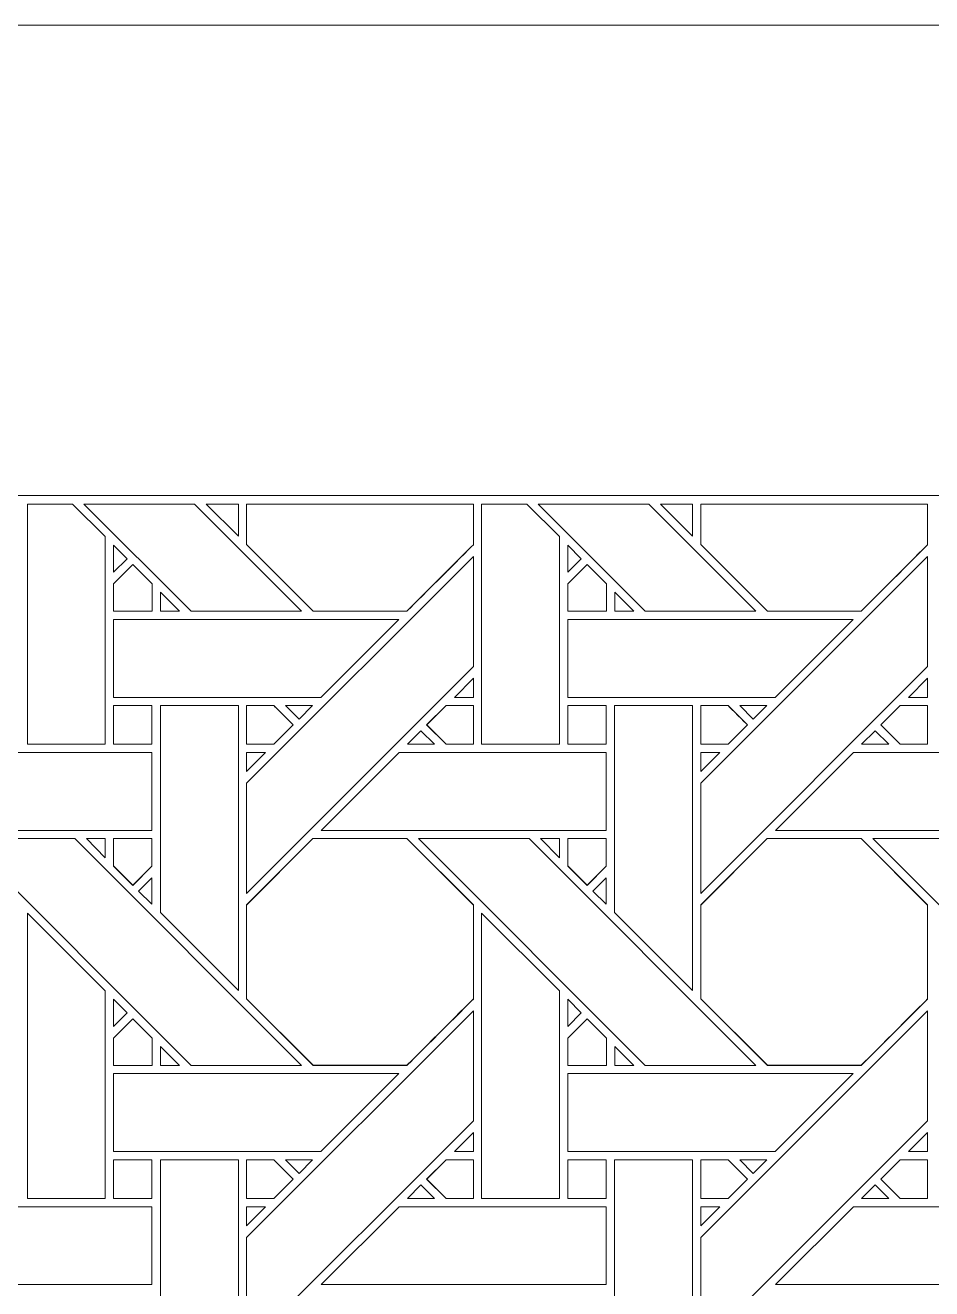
# Model space of a CAD drawing. Header units: inches. Extents: x 2.4 to 22.4, y -0.9 to 19.1.
# Drawn here: x 8.363 to 10.256, y 16.456 to 19.095 of the extents above; entities that cross this region are included whole.
import ezdxf

# ---------------------------------------------------------------- set-up
doc = ezdxf.new("R2010")
doc.units = ezdxf.units.IN
doc.header["$MEASUREMENT"] = 0
doc.layers.add('Design', color=7, linetype='Continuous', lineweight=0)

msp = doc.modelspace()

# ---------------------------------------------------------------- linework, layer by layer
at = {"layer": 'Design'}
for points, knots in [([(2.3829, 19.0948), (2.3829, 19.0948), (2.3829, -0.9052), (2.3829, -0.9052), (2.3829, -0.9052), (22.3829, -0.9052), (22.3829, -0.9052), (22.3829, -0.9052), (22.3829, 19.0948), (22.3829, 19.0948), (22.3829, 19.0948), (2.3829, 19.0948), (2.3829, 19.0948)], [0, 0, 0, 0, 1, 1, 1, 2, 2, 2, 3, 3, 3, 4, 4, 4, 4]), ([(3.3653, 18.1123), (3.3653, 18.1123), (3.3653, 0.0772), (3.3653, 0.0772), (3.3653, 0.0772), (21.4004, 0.0772), (21.4004, 0.0772), (21.4004, 0.0772), (21.4004, 18.1123), (21.4004, 18.1123), (21.4004, 18.1123), (3.3653, 18.1123), (3.3653, 18.1123)], [0, 0, 0, 0, 1, 1, 1, 2, 2, 2, 3, 3, 3, 4, 4, 4, 4]), ([(8.462, 18.0948), (8.462, 18.0948), (8.5303, 18.0267), (8.5303, 18.0267), (8.5303, 18.0267), (8.5303, 17.593), (8.5303, 17.593), (8.5303, 17.593), (8.3676, 17.593), (8.3676, 17.593), (8.3676, 17.593), (8.3676, 18.0948), (8.3676, 18.0948), (8.3676, 18.0948), (8.462, 18.0948), (8.462, 18.0948)], [0, 0, 0, 0, 1, 1, 1, 2, 2, 2, 3, 3, 3, 4, 4, 4, 5, 5, 5, 5]), ([(8.9405, 17.871), (8.9405, 17.871), (8.7095, 17.871), (8.7095, 17.871), (8.7095, 17.871), (8.4857, 18.0948), (8.4857, 18.0948), (8.4857, 18.0948), (8.7167, 18.0948), (8.7167, 18.0948), (8.7167, 18.0948), (8.9405, 17.871), (8.9405, 17.871)], [0, 0, 0, 0, 1, 1, 1, 2, 2, 2, 3, 3, 3, 4, 4, 4, 4]), ([(8.8083, 18.0948), (8.8083, 18.0948), (8.8083, 18.0274), (8.8083, 18.0274), (8.8083, 18.0274), (8.7409, 18.0948), (8.7409, 18.0948), (8.7409, 18.0948), (8.8083, 18.0948), (8.8083, 18.0948)], [0, 0, 0, 0, 1, 1, 1, 2, 2, 2, 3, 3, 3, 3]), ([(9.2991, 18.0098), (9.2813, 17.9919), (9.1694, 17.8801), (9.1604, 17.8711), (9.1604, 17.8711), (8.9647, 17.8711), (8.9647, 17.8711), (8.9647, 17.8711), (8.8254, 18.0104), (8.8254, 18.0104), (8.8254, 18.0104), (8.8254, 18.0948), (8.8254, 18.0948), (8.8254, 18.0948), (9.2991, 18.0948), (9.2991, 18.0948), (9.2991, 18.0948), (9.2991, 18.0098), (9.2991, 18.0098)], [0, 0, 0, 0, 1, 1, 1, 2, 2, 2, 3, 3, 3, 4, 4, 4, 5, 5, 5, 6, 6, 6, 6]), ([(9.2991, 18.0948), (9.2991, 18.0948), (9.2991, 18.0097), (9.2991, 18.0097), (9.281, 17.9914), (9.1692, 17.8797), (9.1604, 17.871), (9.1604, 17.871), (8.9647, 17.871), (8.9647, 17.871), (8.9647, 17.871), (8.8254, 18.0102), (8.8254, 18.0102), (8.8254, 18.0102), (8.8254, 18.0948), (8.8254, 18.0948), (8.8254, 18.0948), (9.2991, 18.0948), (9.2991, 18.0948)], [0, 0, 0, 0, 1, 1, 1, 2, 2, 2, 3, 3, 3, 4, 4, 4, 5, 5, 5, 6, 6, 6, 6]), ([(9.4107, 18.0948), (9.4107, 18.0948), (9.4791, 18.0267), (9.4791, 18.0267), (9.4791, 18.0267), (9.4791, 17.593), (9.4791, 17.593), (9.4791, 17.593), (9.3163, 17.593), (9.3163, 17.593), (9.3163, 17.593), (9.3163, 18.0948), (9.3163, 18.0948), (9.3163, 18.0948), (9.4107, 18.0948), (9.4107, 18.0948)], [0, 0, 0, 0, 1, 1, 1, 2, 2, 2, 3, 3, 3, 4, 4, 4, 5, 5, 5, 5]), ([(9.8892, 17.871), (9.8892, 17.871), (9.6582, 17.871), (9.6582, 17.871), (9.6582, 17.871), (9.4344, 18.0948), (9.4344, 18.0948), (9.4344, 18.0948), (9.6654, 18.0948), (9.6654, 18.0948), (9.6654, 18.0948), (9.8892, 17.871), (9.8892, 17.871)], [0, 0, 0, 0, 1, 1, 1, 2, 2, 2, 3, 3, 3, 4, 4, 4, 4]), ([(9.7571, 18.0948), (9.7571, 18.0948), (9.7571, 18.0274), (9.7571, 18.0274), (9.7571, 18.0274), (9.6897, 18.0948), (9.6897, 18.0948), (9.6897, 18.0948), (9.7571, 18.0948), (9.7571, 18.0948)], [0, 0, 0, 0, 1, 1, 1, 2, 2, 2, 3, 3, 3, 3]), ([(10.2478, 18.0098), (10.23, 17.9919), (10.1181, 17.8801), (10.1091, 17.8711), (10.1091, 17.8711), (9.9134, 17.8711), (9.9134, 17.8711), (9.9134, 17.8711), (9.7742, 18.0104), (9.7742, 18.0104), (9.7742, 18.0104), (9.7742, 18.0948), (9.7742, 18.0948), (9.7742, 18.0948), (10.2478, 18.0948), (10.2478, 18.0948), (10.2478, 18.0948), (10.2478, 18.0098), (10.2478, 18.0098)], [0, 0, 0, 0, 1, 1, 1, 2, 2, 2, 3, 3, 3, 4, 4, 4, 5, 5, 5, 6, 6, 6, 6]), ([(10.2478, 18.0948), (10.2478, 18.0948), (10.2478, 18.0097), (10.2478, 18.0097), (10.2298, 17.9915), (10.118, 17.8798), (10.1092, 17.871), (10.1092, 17.871), (9.9135, 17.871), (9.9135, 17.871), (9.9135, 17.871), (9.7742, 18.0102), (9.7742, 18.0102), (9.7742, 18.0102), (9.7742, 18.0948), (9.7742, 18.0948), (9.7742, 18.0948), (10.2478, 18.0948), (10.2478, 18.0948)], [0, 0, 0, 0, 1, 1, 1, 2, 2, 2, 3, 3, 3, 4, 4, 4, 5, 5, 5, 6, 6, 6, 6]), ([(8.5476, 17.9524), (8.5476, 17.9524), (8.5476, 18.0092), (8.5476, 18.0092), (8.5476, 18.0092), (8.5758, 17.9806), (8.5758, 17.9806), (8.5758, 17.9806), (8.5476, 17.9524), (8.5476, 17.9524)], [0, 0, 0, 0, 1, 1, 1, 2, 2, 2, 3, 3, 3, 3]), ([(9.4964, 17.9524), (9.4964, 17.9524), (9.4964, 18.0091), (9.4964, 18.0091), (9.4964, 18.0091), (9.5246, 17.9806), (9.5246, 17.9806), (9.5246, 17.9806), (9.4964, 17.9524), (9.4964, 17.9524)], [0, 0, 0, 0, 1, 1, 1, 2, 2, 2, 3, 3, 3, 3]), ([(9.2992, 17.7552), (9.2992, 17.7552), (8.8255, 17.2815), (8.8255, 17.2815), (8.8255, 17.2815), (8.8255, 17.5116), (8.8255, 17.5116), (8.8255, 17.5116), (9.2992, 17.9852), (9.2992, 17.9852), (9.2992, 17.9852), (9.2992, 17.7552), (9.2992, 17.7552)], [0, 0, 0, 0, 1, 1, 1, 2, 2, 2, 3, 3, 3, 4, 4, 4, 4]), ([(10.2479, 17.7552), (10.2479, 17.7552), (9.7742, 17.2815), (9.7742, 17.2815), (9.7742, 17.2815), (9.7742, 17.5116), (9.7742, 17.5116), (9.7742, 17.5116), (10.2479, 17.9852), (10.2479, 17.9852), (10.2479, 17.9852), (10.2479, 17.7552), (10.2479, 17.7552)], [0, 0, 0, 0, 1, 1, 1, 2, 2, 2, 3, 3, 3, 4, 4, 4, 4]), ([(8.5475, 17.8709), (8.5475, 17.8709), (8.5475, 17.9282), (8.5475, 17.9282), (8.5475, 17.9282), (8.5879, 17.9685), (8.5879, 17.9685), (8.5879, 17.9685), (8.6282, 17.9282), (8.6282, 17.9282), (8.6282, 17.9282), (8.6282, 17.8709), (8.6282, 17.8709), (8.6282, 17.8709), (8.5475, 17.8709), (8.5475, 17.8709)], [0, 0, 0, 0, 1, 1, 1, 2, 2, 2, 3, 3, 3, 4, 4, 4, 5, 5, 5, 5]), ([(8.588, 17.9683), (8.588, 17.9683), (8.6283, 17.928), (8.6283, 17.928), (8.6283, 17.928), (8.6283, 17.8707), (8.6283, 17.8707), (8.6283, 17.8707), (8.5476, 17.8707), (8.5476, 17.8707), (8.5476, 17.8707), (8.5476, 17.928), (8.5476, 17.928), (8.5476, 17.928), (8.588, 17.9683), (8.588, 17.9683)], [0, 0, 0, 0, 1, 1, 1, 2, 2, 2, 3, 3, 3, 4, 4, 4, 5, 5, 5, 5]), ([(9.4963, 17.8709), (9.4963, 17.8709), (9.4963, 17.9282), (9.4963, 17.9282), (9.4963, 17.9282), (9.5366, 17.9685), (9.5366, 17.9685), (9.5366, 17.9685), (9.5769, 17.9282), (9.5769, 17.9282), (9.5769, 17.9282), (9.5769, 17.8709), (9.5769, 17.8709), (9.5769, 17.8709), (9.4963, 17.8709), (9.4963, 17.8709)], [0, 0, 0, 0, 1, 1, 1, 2, 2, 2, 3, 3, 3, 4, 4, 4, 5, 5, 5, 5]), ([(9.5367, 17.9683), (9.5367, 17.9683), (9.577, 17.928), (9.577, 17.928), (9.577, 17.928), (9.577, 17.8707), (9.577, 17.8707), (9.577, 17.8707), (9.4964, 17.8707), (9.4964, 17.8707), (9.4964, 17.8707), (9.4964, 17.928), (9.4964, 17.928), (9.4964, 17.928), (9.5367, 17.9683), (9.5367, 17.9683)], [0, 0, 0, 0, 1, 1, 1, 2, 2, 2, 3, 3, 3, 4, 4, 4, 5, 5, 5, 5]), ([(8.6455, 17.871), (8.6455, 17.871), (8.6455, 17.9107), (8.6455, 17.9107), (8.6455, 17.9107), (8.6853, 17.871), (8.6853, 17.871), (8.6853, 17.871), (8.6455, 17.871), (8.6455, 17.871)], [0, 0, 0, 0, 1, 1, 1, 2, 2, 2, 3, 3, 3, 3]), ([(9.5943, 17.871), (9.5943, 17.871), (9.5943, 17.9107), (9.5943, 17.9107), (9.5943, 17.9107), (9.634, 17.871), (9.634, 17.871), (9.634, 17.871), (9.5943, 17.871), (9.5943, 17.871)], [0, 0, 0, 0, 1, 1, 1, 2, 2, 2, 3, 3, 3, 3]), ([(9.1433, 17.8537), (9.1433, 17.8537), (8.9806, 17.691), (8.9806, 17.691), (8.9806, 17.691), (8.5476, 17.691), (8.5476, 17.691), (8.5476, 17.691), (8.5476, 17.8537), (8.5476, 17.8537), (8.5476, 17.8537), (9.1433, 17.8537), (9.1433, 17.8537)], [0, 0, 0, 0, 1, 1, 1, 2, 2, 2, 3, 3, 3, 4, 4, 4, 4]), ([(10.0921, 17.8537), (10.0921, 17.8537), (9.9293, 17.691), (9.9293, 17.691), (9.9293, 17.691), (9.4964, 17.691), (9.4964, 17.691), (9.4964, 17.691), (9.4964, 17.8537), (9.4964, 17.8537), (9.4964, 17.8537), (10.0921, 17.8537), (10.0921, 17.8537)], [0, 0, 0, 0, 1, 1, 1, 2, 2, 2, 3, 3, 3, 4, 4, 4, 4]), ([(9.2992, 17.691), (9.2992, 17.691), (9.2594, 17.691), (9.2594, 17.691), (9.2594, 17.691), (9.2992, 17.7308), (9.2992, 17.7308), (9.2992, 17.7308), (9.2992, 17.691), (9.2992, 17.691)], [0, 0, 0, 0, 1, 1, 1, 2, 2, 2, 3, 3, 3, 3]), ([(10.2479, 17.691), (10.2479, 17.691), (10.2081, 17.691), (10.2081, 17.691), (10.2081, 17.691), (10.2479, 17.7308), (10.2479, 17.7308), (10.2479, 17.7308), (10.2479, 17.691), (10.2479, 17.691)], [0, 0, 0, 0, 1, 1, 1, 2, 2, 2, 3, 3, 3, 3]), ([(8.5475, 17.5931), (8.5475, 17.5931), (8.5475, 17.6739), (8.5475, 17.6739), (8.5475, 17.6739), (8.6278, 17.6739), (8.6278, 17.6739), (8.6278, 17.6739), (8.6278, 17.5931), (8.6278, 17.5931), (8.6278, 17.5931), (8.5475, 17.5931), (8.5475, 17.5931)], [0, 0, 0, 0, 1, 1, 1, 2, 2, 2, 3, 3, 3, 4, 4, 4, 4]), ([(8.6279, 17.593), (8.6279, 17.593), (8.5476, 17.593), (8.5476, 17.593), (8.5476, 17.593), (8.5476, 17.6737), (8.5476, 17.6737), (8.5476, 17.6737), (8.6279, 17.6737), (8.6279, 17.6737), (8.6279, 17.6737), (8.6279, 17.593), (8.6279, 17.593)], [0, 0, 0, 0, 1, 1, 1, 2, 2, 2, 3, 3, 3, 4, 4, 4, 4]), ([(8.6454, 17.2415), (8.6454, 17.2415), (8.6454, 17.6737), (8.6454, 17.6737), (8.6454, 17.6737), (8.8083, 17.6737), (8.8083, 17.6737), (8.8083, 17.6737), (8.8083, 17.0786), (8.8083, 17.0786), (8.8083, 17.0786), (8.6454, 17.2415), (8.6454, 17.2415)], [0, 0, 0, 0, 1, 1, 1, 2, 2, 2, 3, 3, 3, 4, 4, 4, 4]), ([(8.8254, 17.5931), (8.8254, 17.5931), (8.8254, 17.6739), (8.8254, 17.6739), (8.8254, 17.6739), (8.8825, 17.6739), (8.8825, 17.6739), (8.8876, 17.6688), (8.9184, 17.638), (8.9228, 17.6335), (8.9228, 17.6335), (8.8824, 17.5931), (8.8824, 17.5931), (8.8824, 17.5931), (8.8254, 17.5931), (8.8254, 17.5931)], [0, 0, 0, 0, 1, 1, 1, 2, 2, 2, 3, 3, 3, 4, 4, 4, 5, 5, 5, 5]), ([(8.907, 17.6493), (8.913, 17.6433), (8.9187, 17.6375), (8.9229, 17.6334), (8.9229, 17.6334), (8.8825, 17.593), (8.8825, 17.593), (8.8825, 17.593), (8.8255, 17.593), (8.8255, 17.593), (8.8255, 17.593), (8.8255, 17.6737), (8.8255, 17.6737), (8.8255, 17.6737), (8.8825, 17.6737), (8.8825, 17.6737), (8.8879, 17.6684), (8.8978, 17.6586), (8.907, 17.6493)], [0, 0, 0, 0, 1, 1, 1, 2, 2, 2, 3, 3, 3, 4, 4, 4, 5, 5, 5, 6, 6, 6, 6]), ([(8.9069, 17.6737), (8.9069, 17.6737), (8.9634, 17.6737), (8.9634, 17.6737), (8.9634, 17.6737), (8.9351, 17.6456), (8.9351, 17.6456), (8.9351, 17.6456), (8.9069, 17.6737), (8.9069, 17.6737)], [0, 0, 0, 0, 1, 1, 1, 2, 2, 2, 3, 3, 3, 3]), ([(9.242, 17.5931), (9.242, 17.5931), (9.2016, 17.6335), (9.2016, 17.6335), (9.2016, 17.6335), (9.242, 17.6739), (9.242, 17.6739), (9.242, 17.6739), (9.2991, 17.6739), (9.2991, 17.6739), (9.2991, 17.6739), (9.2991, 17.5931), (9.2991, 17.5931), (9.2991, 17.5931), (9.242, 17.5931), (9.242, 17.5931)], [0, 0, 0, 0, 1, 1, 1, 2, 2, 2, 3, 3, 3, 4, 4, 4, 5, 5, 5, 5]), ([(9.2992, 17.593), (9.2992, 17.593), (9.2421, 17.593), (9.2421, 17.593), (9.2421, 17.593), (9.2017, 17.6333), (9.2017, 17.6333), (9.2017, 17.6333), (9.2421, 17.6738), (9.2421, 17.6738), (9.2421, 17.6738), (9.2992, 17.6738), (9.2992, 17.6738), (9.2992, 17.6738), (9.2992, 17.593), (9.2992, 17.593)], [0, 0, 0, 0, 1, 1, 1, 2, 2, 2, 3, 3, 3, 4, 4, 4, 5, 5, 5, 5]), ([(9.4963, 17.5931), (9.4963, 17.5931), (9.4963, 17.6739), (9.4963, 17.6739), (9.4963, 17.6739), (9.5765, 17.6739), (9.5765, 17.6739), (9.5765, 17.6739), (9.5765, 17.5931), (9.5765, 17.5931), (9.5765, 17.5931), (9.4963, 17.5931), (9.4963, 17.5931)], [0, 0, 0, 0, 1, 1, 1, 2, 2, 2, 3, 3, 3, 4, 4, 4, 4]), ([(9.5766, 17.6737), (9.5766, 17.6737), (9.5766, 17.593), (9.5766, 17.593), (9.5766, 17.593), (9.4964, 17.593), (9.4964, 17.593), (9.4964, 17.593), (9.4964, 17.6737), (9.4964, 17.6737), (9.4964, 17.6737), (9.5766, 17.6737), (9.5766, 17.6737)], [0, 0, 0, 0, 1, 1, 1, 2, 2, 2, 3, 3, 3, 4, 4, 4, 4]), ([(9.5942, 17.2415), (9.5942, 17.2415), (9.5942, 17.6737), (9.5942, 17.6737), (9.5942, 17.6737), (9.7571, 17.6737), (9.7571, 17.6737), (9.7571, 17.6737), (9.7571, 17.0786), (9.7571, 17.0786), (9.7571, 17.0786), (9.5942, 17.2415), (9.5942, 17.2415)], [0, 0, 0, 0, 1, 1, 1, 2, 2, 2, 3, 3, 3, 4, 4, 4, 4]), ([(9.7742, 17.5931), (9.7742, 17.5931), (9.7742, 17.6739), (9.7742, 17.6739), (9.7742, 17.6739), (9.8312, 17.6739), (9.8312, 17.6739), (9.8364, 17.6688), (9.8671, 17.638), (9.8716, 17.6335), (9.8716, 17.6335), (9.8311, 17.5931), (9.8311, 17.5931), (9.8311, 17.5931), (9.7742, 17.5931), (9.7742, 17.5931)], [0, 0, 0, 0, 1, 1, 1, 2, 2, 2, 3, 3, 3, 4, 4, 4, 5, 5, 5, 5]), ([(9.8716, 17.6334), (9.8716, 17.6334), (9.8312, 17.593), (9.8312, 17.593), (9.8312, 17.593), (9.7742, 17.593), (9.7742, 17.593), (9.7742, 17.593), (9.7742, 17.6737), (9.7742, 17.6737), (9.7742, 17.6737), (9.8313, 17.6737), (9.8313, 17.6737), (9.8365, 17.6685), (9.8673, 17.6377), (9.8716, 17.6334)], [0, 0, 0, 0, 1, 1, 1, 2, 2, 2, 3, 3, 3, 4, 4, 4, 5, 5, 5, 5]), ([(9.8556, 17.6737), (9.8556, 17.6737), (9.9121, 17.6737), (9.9121, 17.6737), (9.9121, 17.6737), (9.8838, 17.6456), (9.8838, 17.6456), (9.8838, 17.6456), (9.8556, 17.6737), (9.8556, 17.6737)], [0, 0, 0, 0, 1, 1, 1, 2, 2, 2, 3, 3, 3, 3]), ([(10.1907, 17.5931), (10.1907, 17.5931), (10.1504, 17.6335), (10.1504, 17.6335), (10.1504, 17.6335), (10.1908, 17.6739), (10.1908, 17.6739), (10.1908, 17.6739), (10.2478, 17.6739), (10.2478, 17.6739), (10.2478, 17.6739), (10.2478, 17.5931), (10.2478, 17.5931), (10.2478, 17.5931), (10.1907, 17.5931), (10.1907, 17.5931)], [0, 0, 0, 0, 1, 1, 1, 2, 2, 2, 3, 3, 3, 4, 4, 4, 5, 5, 5, 5]), ([(10.1504, 17.6333), (10.1504, 17.6333), (10.1908, 17.6738), (10.1908, 17.6738), (10.1908, 17.6738), (10.2479, 17.6738), (10.2479, 17.6738), (10.2479, 17.6738), (10.2479, 17.593), (10.2479, 17.593), (10.2479, 17.593), (10.1908, 17.593), (10.1908, 17.593), (10.1908, 17.593), (10.1504, 17.6333), (10.1504, 17.6333)], [0, 0, 0, 0, 1, 1, 1, 2, 2, 2, 3, 3, 3, 4, 4, 4, 5, 5, 5, 5]), ([(9.1613, 17.593), (9.1613, 17.593), (9.1896, 17.6212), (9.1896, 17.6212), (9.1896, 17.6212), (9.2178, 17.593), (9.2178, 17.593), (9.2178, 17.593), (9.1613, 17.593), (9.1613, 17.593)], [0, 0, 0, 0, 1, 1, 1, 2, 2, 2, 3, 3, 3, 3]), ([(10.1666, 17.593), (10.1666, 17.593), (10.11, 17.593), (10.11, 17.593), (10.11, 17.593), (10.1383, 17.6212), (10.1383, 17.6212), (10.1383, 17.6212), (10.1666, 17.593), (10.1666, 17.593)], [0, 0, 0, 0, 1, 1, 1, 2, 2, 2, 3, 3, 3, 3]), ([(8.6279, 17.5758), (8.6279, 17.5758), (8.6279, 17.413), (8.6279, 17.413), (8.6279, 17.413), (8.0326, 17.413), (8.0326, 17.413), (8.0326, 17.413), (8.1954, 17.5758), (8.1954, 17.5758), (8.1954, 17.5758), (8.6279, 17.5758), (8.6279, 17.5758)], [0, 0, 0, 0, 1, 1, 1, 2, 2, 2, 3, 3, 3, 4, 4, 4, 4]), ([(8.8653, 17.5758), (8.8653, 17.5758), (8.8255, 17.536), (8.8255, 17.536), (8.8255, 17.536), (8.8255, 17.5758), (8.8255, 17.5758), (8.8255, 17.5758), (8.8653, 17.5758), (8.8653, 17.5758)], [0, 0, 0, 0, 1, 1, 1, 2, 2, 2, 3, 3, 3, 3]), ([(9.5766, 17.5758), (9.5766, 17.5758), (9.5766, 17.413), (9.5766, 17.413), (9.5766, 17.413), (8.9813, 17.413), (8.9813, 17.413), (8.9813, 17.413), (9.1442, 17.5758), (9.1442, 17.5758), (9.1442, 17.5758), (9.5766, 17.5758), (9.5766, 17.5758)], [0, 0, 0, 0, 1, 1, 1, 2, 2, 2, 3, 3, 3, 4, 4, 4, 4]), ([(9.8141, 17.5758), (9.8141, 17.5758), (9.7742, 17.536), (9.7742, 17.536), (9.7742, 17.536), (9.7742, 17.5758), (9.7742, 17.5758), (9.7742, 17.5758), (9.8141, 17.5758), (9.8141, 17.5758)], [0, 0, 0, 0, 1, 1, 1, 2, 2, 2, 3, 3, 3, 3]), ([(10.5253, 17.5758), (10.5253, 17.5758), (10.5253, 17.413), (10.5253, 17.413), (10.5253, 17.413), (9.9301, 17.413), (9.9301, 17.413), (9.9301, 17.413), (10.0929, 17.5758), (10.0929, 17.5758), (10.0929, 17.5758), (10.5253, 17.5758), (10.5253, 17.5758)], [0, 0, 0, 0, 1, 1, 1, 2, 2, 2, 3, 3, 3, 4, 4, 4, 4]), ([(8.9405, 16.9222), (8.9405, 16.9222), (8.7095, 16.9222), (8.7095, 16.9222), (8.7095, 16.9222), (8.2359, 17.3959), (8.2359, 17.3959), (8.2359, 17.3959), (8.4669, 17.3959), (8.4669, 17.3959), (8.4669, 17.3959), (8.9405, 16.9222), (8.9405, 16.9222)], [0, 0, 0, 0, 1, 1, 1, 2, 2, 2, 3, 3, 3, 4, 4, 4, 4]), ([(8.491, 17.3959), (8.491, 17.3959), (8.5304, 17.3959), (8.5304, 17.3959), (8.5304, 17.3959), (8.5304, 17.356), (8.5304, 17.356), (8.5304, 17.356), (8.491, 17.3959), (8.491, 17.3959)], [0, 0, 0, 0, 1, 1, 1, 2, 2, 2, 3, 3, 3, 3]), ([(8.6278, 17.396), (8.6278, 17.396), (8.6278, 17.3384), (8.6278, 17.3384), (8.6278, 17.3384), (8.5879, 17.2985), (8.5879, 17.2985), (8.5879, 17.2985), (8.5475, 17.3388), (8.5475, 17.3388), (8.5475, 17.3388), (8.5475, 17.396), (8.5475, 17.396), (8.5475, 17.396), (8.6278, 17.396), (8.6278, 17.396)], [0, 0, 0, 0, 1, 1, 1, 2, 2, 2, 3, 3, 3, 4, 4, 4, 5, 5, 5, 5]), ([(8.588, 17.2983), (8.588, 17.2983), (8.5476, 17.3387), (8.5476, 17.3387), (8.5476, 17.3387), (8.5476, 17.3959), (8.5476, 17.3959), (8.5476, 17.3959), (8.6279, 17.3959), (8.6279, 17.3959), (8.6279, 17.3959), (8.6279, 17.3383), (8.6279, 17.3383), (8.6279, 17.3383), (8.588, 17.2983), (8.588, 17.2983)], [0, 0, 0, 0, 1, 1, 1, 2, 2, 2, 3, 3, 3, 4, 4, 4, 5, 5, 5, 5]), ([(8.9641, 17.396), (8.9641, 17.396), (9.1603, 17.396), (9.1603, 17.396), (9.1603, 17.396), (9.2991, 17.2573), (9.2991, 17.2573), (9.2991, 17.2573), (9.2991, 17.0611), (9.2991, 17.0611), (9.2813, 17.0431), (9.1694, 16.9314), (9.1604, 16.9224), (9.1604, 16.9224), (8.9647, 16.9224), (8.9647, 16.9224), (8.9647, 16.9224), (8.8254, 17.0616), (8.8254, 17.0616), (8.8254, 17.0616), (8.8254, 17.2573), (8.8254, 17.2573), (8.8254, 17.2573), (8.9641, 17.396), (8.9641, 17.396)], [0, 0, 0, 0, 1, 1, 1, 2, 2, 2, 3, 3, 3, 4, 4, 4, 5, 5, 5, 6, 6, 6, 7, 7, 7, 8, 8, 8, 8]), ([(9.2992, 17.2571), (9.2992, 17.2571), (9.2992, 17.0609), (9.2992, 17.0609), (9.2814, 17.043), (9.1694, 16.9313), (9.1604, 16.9222), (9.1604, 16.9222), (8.9647, 16.9222), (8.9647, 16.9222), (8.9647, 16.9222), (8.8255, 17.0615), (8.8255, 17.0615), (8.8255, 17.0615), (8.8255, 17.2572), (8.8255, 17.2572), (8.8255, 17.2572), (8.9642, 17.3959), (8.9642, 17.3959), (8.9642, 17.3959), (9.1604, 17.3959), (9.1604, 17.3959), (9.1604, 17.3959), (9.2992, 17.2571), (9.2992, 17.2571)], [0, 0, 0, 0, 1, 1, 1, 2, 2, 2, 3, 3, 3, 4, 4, 4, 5, 5, 5, 6, 6, 6, 7, 7, 7, 8, 8, 8, 8]), ([(9.8892, 16.9222), (9.8892, 16.9222), (9.6582, 16.9222), (9.6582, 16.9222), (9.6582, 16.9222), (9.1846, 17.3959), (9.1846, 17.3959), (9.1846, 17.3959), (9.4156, 17.3959), (9.4156, 17.3959), (9.4156, 17.3959), (9.8892, 16.9222), (9.8892, 16.9222)], [0, 0, 0, 0, 1, 1, 1, 2, 2, 2, 3, 3, 3, 4, 4, 4, 4]), ([(9.4397, 17.3959), (9.4397, 17.3959), (9.4791, 17.3959), (9.4791, 17.3959), (9.4791, 17.3959), (9.4791, 17.356), (9.4791, 17.356), (9.4791, 17.356), (9.4397, 17.3959), (9.4397, 17.3959)], [0, 0, 0, 0, 1, 1, 1, 2, 2, 2, 3, 3, 3, 3]), ([(9.5765, 17.396), (9.5765, 17.396), (9.5765, 17.3384), (9.5765, 17.3384), (9.5765, 17.3384), (9.5366, 17.2985), (9.5366, 17.2985), (9.5366, 17.2985), (9.4963, 17.3388), (9.4963, 17.3388), (9.4963, 17.3388), (9.4963, 17.396), (9.4963, 17.396), (9.4963, 17.396), (9.5765, 17.396), (9.5765, 17.396)], [0, 0, 0, 0, 1, 1, 1, 2, 2, 2, 3, 3, 3, 4, 4, 4, 5, 5, 5, 5]), ([(9.5367, 17.2983), (9.5367, 17.2983), (9.4963, 17.3387), (9.4963, 17.3387), (9.4963, 17.3387), (9.4963, 17.3959), (9.4963, 17.3959), (9.4963, 17.3959), (9.5766, 17.3959), (9.5766, 17.3959), (9.5766, 17.3959), (9.5766, 17.3383), (9.5766, 17.3383), (9.5766, 17.3383), (9.5367, 17.2983), (9.5367, 17.2983)], [0, 0, 0, 0, 1, 1, 1, 2, 2, 2, 3, 3, 3, 4, 4, 4, 5, 5, 5, 5]), ([(9.9129, 17.396), (9.9129, 17.396), (10.1091, 17.396), (10.1091, 17.396), (10.1091, 17.396), (10.2478, 17.2573), (10.2478, 17.2573), (10.2478, 17.2573), (10.2478, 17.0611), (10.2478, 17.0611), (10.23, 17.0431), (10.1181, 16.9314), (10.1091, 16.9224), (10.1091, 16.9224), (9.9134, 16.9224), (9.9134, 16.9224), (9.9134, 16.9224), (9.7742, 17.0616), (9.7742, 17.0616), (9.7742, 17.0616), (9.7742, 17.2573), (9.7742, 17.2573), (9.7742, 17.2573), (9.9129, 17.396), (9.9129, 17.396)], [0, 0, 0, 0, 1, 1, 1, 2, 2, 2, 3, 3, 3, 4, 4, 4, 5, 5, 5, 6, 6, 6, 7, 7, 7, 8, 8, 8, 8]), ([(10.2479, 17.2572), (10.2479, 17.2572), (10.2479, 17.0609), (10.2479, 17.0609), (10.23, 17.0429), (10.1181, 16.9312), (10.1092, 16.9222), (10.1092, 16.9222), (9.9135, 16.9222), (9.9135, 16.9222), (9.9135, 16.9222), (9.7742, 17.0615), (9.7742, 17.0615), (9.7742, 17.0615), (9.7742, 17.2571), (9.7742, 17.2571), (9.7742, 17.2571), (9.9129, 17.3959), (9.9129, 17.3959), (9.9129, 17.3959), (10.1091, 17.3959), (10.1091, 17.3959), (10.1091, 17.3959), (10.2479, 17.2572), (10.2479, 17.2572)], [0, 0, 0, 0, 1, 1, 1, 2, 2, 2, 3, 3, 3, 4, 4, 4, 5, 5, 5, 6, 6, 6, 7, 7, 7, 8, 8, 8, 8]), ([(10.838, 16.9222), (10.838, 16.9222), (10.6069, 16.9222), (10.6069, 16.9222), (10.6069, 16.9222), (10.1334, 17.3959), (10.1334, 17.3959), (10.1334, 17.3959), (10.3643, 17.3959), (10.3643, 17.3959), (10.3643, 17.3959), (10.838, 16.9222), (10.838, 16.9222)], [0, 0, 0, 0, 1, 1, 1, 2, 2, 2, 3, 3, 3, 4, 4, 4, 4]), ([(8.6279, 17.314), (8.6279, 17.314), (8.6279, 17.2589), (8.6279, 17.2589), (8.6279, 17.2589), (8.6001, 17.2863), (8.6001, 17.2863), (8.6001, 17.2863), (8.6279, 17.314), (8.6279, 17.314)], [0, 0, 0, 0, 1, 1, 1, 2, 2, 2, 3, 3, 3, 3]), ([(9.5766, 17.314), (9.5766, 17.314), (9.5766, 17.2589), (9.5766, 17.2589), (9.5766, 17.2589), (9.5488, 17.2863), (9.5488, 17.2863), (9.5488, 17.2863), (9.5766, 17.314), (9.5766, 17.314)], [0, 0, 0, 0, 1, 1, 1, 2, 2, 2, 3, 3, 3, 3]), ([(8.3676, 16.6442), (8.3676, 16.6442), (8.3676, 17.2401), (8.3676, 17.2401), (8.3676, 17.2401), (8.5303, 17.0779), (8.5303, 17.0779), (8.5303, 17.0779), (8.5303, 16.6442), (8.5303, 16.6442), (8.5303, 16.6442), (8.3676, 16.6442), (8.3676, 16.6442)], [0, 0, 0, 0, 1, 1, 1, 2, 2, 2, 3, 3, 3, 4, 4, 4, 4]), ([(9.3163, 16.6442), (9.3163, 16.6442), (9.3163, 17.2401), (9.3163, 17.2401), (9.3163, 17.2401), (9.4791, 17.0779), (9.4791, 17.0779), (9.4791, 17.0779), (9.4791, 16.6442), (9.4791, 16.6442), (9.4791, 16.6442), (9.3163, 16.6442), (9.3163, 16.6442)], [0, 0, 0, 0, 1, 1, 1, 2, 2, 2, 3, 3, 3, 4, 4, 4, 4]), ([(8.5476, 17.0037), (8.5476, 17.0037), (8.5476, 17.0604), (8.5476, 17.0604), (8.5476, 17.0604), (8.5758, 17.0318), (8.5758, 17.0318), (8.5758, 17.0318), (8.5476, 17.0037), (8.5476, 17.0037)], [0, 0, 0, 0, 1, 1, 1, 2, 2, 2, 3, 3, 3, 3]), ([(9.4964, 17.0037), (9.4964, 17.0037), (9.4964, 17.0604), (9.4964, 17.0604), (9.4964, 17.0604), (9.5245, 17.0318), (9.5245, 17.0318), (9.5245, 17.0318), (9.4964, 17.0037), (9.4964, 17.0037)], [0, 0, 0, 0, 1, 1, 1, 2, 2, 2, 3, 3, 3, 3]), ([(9.2992, 16.8065), (9.2992, 16.8065), (8.8255, 16.3328), (8.8255, 16.3328), (8.8255, 16.3328), (8.8255, 16.5629), (8.8255, 16.5629), (8.8255, 16.5629), (9.2992, 17.0365), (9.2992, 17.0365), (9.2992, 17.0365), (9.2992, 16.8065), (9.2992, 16.8065)], [0, 0, 0, 0, 1, 1, 1, 2, 2, 2, 3, 3, 3, 4, 4, 4, 4]), ([(10.2479, 16.8065), (10.2479, 16.8065), (9.7742, 16.3328), (9.7742, 16.3328), (9.7742, 16.3328), (9.7742, 16.5629), (9.7742, 16.5629), (9.7742, 16.5629), (10.2479, 17.0365), (10.2479, 17.0365), (10.2479, 17.0365), (10.2479, 16.8065), (10.2479, 16.8065)], [0, 0, 0, 0, 1, 1, 1, 2, 2, 2, 3, 3, 3, 4, 4, 4, 4]), ([(8.5475, 16.9221), (8.5475, 16.9221), (8.5475, 16.9794), (8.5475, 16.9794), (8.5475, 16.9794), (8.5879, 17.0198), (8.5879, 17.0198), (8.5879, 17.0198), (8.6282, 16.9794), (8.6282, 16.9794), (8.6282, 16.9794), (8.6282, 16.9221), (8.6282, 16.9221), (8.6282, 16.9221), (8.5475, 16.9221), (8.5475, 16.9221)], [0, 0, 0, 0, 1, 1, 1, 2, 2, 2, 3, 3, 3, 4, 4, 4, 5, 5, 5, 5]), ([(8.588, 17.0196), (8.588, 17.0196), (8.6283, 16.9793), (8.6283, 16.9793), (8.6283, 16.9793), (8.6283, 16.922), (8.6283, 16.922), (8.6283, 16.922), (8.5476, 16.922), (8.5476, 16.922), (8.5476, 16.922), (8.5476, 16.9793), (8.5476, 16.9793), (8.5476, 16.9793), (8.588, 17.0196), (8.588, 17.0196)], [0, 0, 0, 0, 1, 1, 1, 2, 2, 2, 3, 3, 3, 4, 4, 4, 5, 5, 5, 5]), ([(9.4963, 16.9221), (9.4963, 16.9221), (9.4963, 16.9794), (9.4963, 16.9794), (9.4963, 16.9794), (9.5366, 17.0198), (9.5366, 17.0198), (9.5366, 17.0198), (9.5769, 16.9794), (9.5769, 16.9794), (9.5769, 16.9794), (9.5769, 16.9221), (9.5769, 16.9221), (9.5769, 16.9221), (9.4963, 16.9221), (9.4963, 16.9221)], [0, 0, 0, 0, 1, 1, 1, 2, 2, 2, 3, 3, 3, 4, 4, 4, 5, 5, 5, 5]), ([(9.5367, 17.0196), (9.5367, 17.0196), (9.577, 16.9793), (9.577, 16.9793), (9.577, 16.9793), (9.577, 16.922), (9.577, 16.922), (9.577, 16.922), (9.4964, 16.922), (9.4964, 16.922), (9.4964, 16.922), (9.4964, 16.9793), (9.4964, 16.9793), (9.4964, 16.9793), (9.5367, 17.0196), (9.5367, 17.0196)], [0, 0, 0, 0, 1, 1, 1, 2, 2, 2, 3, 3, 3, 4, 4, 4, 5, 5, 5, 5]), ([(8.6455, 16.9222), (8.6455, 16.9222), (8.6455, 16.962), (8.6455, 16.962), (8.6455, 16.962), (8.6853, 16.9222), (8.6853, 16.9222), (8.6853, 16.9222), (8.6455, 16.9222), (8.6455, 16.9222)], [0, 0, 0, 0, 1, 1, 1, 2, 2, 2, 3, 3, 3, 3]), ([(9.5943, 16.9222), (9.5943, 16.9222), (9.5943, 16.962), (9.5943, 16.962), (9.5943, 16.962), (9.634, 16.9222), (9.634, 16.9222), (9.634, 16.9222), (9.5943, 16.9222), (9.5943, 16.9222)], [0, 0, 0, 0, 1, 1, 1, 2, 2, 2, 3, 3, 3, 3]), ([(9.1433, 16.905), (9.1433, 16.905), (8.9806, 16.7423), (8.9806, 16.7423), (8.9806, 16.7423), (8.5476, 16.7423), (8.5476, 16.7423), (8.5476, 16.7423), (8.5476, 16.905), (8.5476, 16.905), (8.5476, 16.905), (9.1433, 16.905), (9.1433, 16.905)], [0, 0, 0, 0, 1, 1, 1, 2, 2, 2, 3, 3, 3, 4, 4, 4, 4]), ([(10.0921, 16.905), (10.0921, 16.905), (9.9293, 16.7423), (9.9293, 16.7423), (9.9293, 16.7423), (9.4964, 16.7423), (9.4964, 16.7423), (9.4964, 16.7423), (9.4964, 16.905), (9.4964, 16.905), (9.4964, 16.905), (10.0921, 16.905), (10.0921, 16.905)], [0, 0, 0, 0, 1, 1, 1, 2, 2, 2, 3, 3, 3, 4, 4, 4, 4]), ([(9.2992, 16.7423), (9.2992, 16.7423), (9.2594, 16.7423), (9.2594, 16.7423), (9.2594, 16.7423), (9.2992, 16.7821), (9.2992, 16.7821), (9.2992, 16.7821), (9.2992, 16.7423), (9.2992, 16.7423)], [0, 0, 0, 0, 1, 1, 1, 2, 2, 2, 3, 3, 3, 3]), ([(10.2479, 16.7423), (10.2479, 16.7423), (10.2081, 16.7423), (10.2081, 16.7423), (10.2081, 16.7423), (10.2479, 16.7821), (10.2479, 16.7821), (10.2479, 16.7821), (10.2479, 16.7423), (10.2479, 16.7423)], [0, 0, 0, 0, 1, 1, 1, 2, 2, 2, 3, 3, 3, 3]), ([(8.5475, 16.7251), (8.5475, 16.7251), (8.6278, 16.7251), (8.6278, 16.7251), (8.6278, 16.7251), (8.6278, 16.6444), (8.6278, 16.6444), (8.6278, 16.6444), (8.5475, 16.6444), (8.5475, 16.6444), (8.5475, 16.6444), (8.5475, 16.7251), (8.5475, 16.7251)], [0, 0, 0, 0, 1, 1, 1, 2, 2, 2, 3, 3, 3, 4, 4, 4, 4]), ([(8.6279, 16.6442), (8.6279, 16.6442), (8.5476, 16.6442), (8.5476, 16.6442), (8.5476, 16.6442), (8.5476, 16.725), (8.5476, 16.725), (8.5476, 16.725), (8.6279, 16.725), (8.6279, 16.725), (8.6279, 16.725), (8.6279, 16.6442), (8.6279, 16.6442)], [0, 0, 0, 0, 1, 1, 1, 2, 2, 2, 3, 3, 3, 4, 4, 4, 4]), ([(8.6454, 16.2928), (8.6454, 16.2928), (8.6454, 16.725), (8.6454, 16.725), (8.6454, 16.725), (8.8083, 16.725), (8.8083, 16.725), (8.8083, 16.725), (8.8083, 16.1299), (8.8083, 16.1299), (8.8083, 16.1299), (8.6454, 16.2928), (8.6454, 16.2928)], [0, 0, 0, 0, 1, 1, 1, 2, 2, 2, 3, 3, 3, 4, 4, 4, 4]), ([(8.8825, 16.7251), (8.8876, 16.72), (8.9184, 16.6892), (8.9228, 16.6848), (8.9228, 16.6848), (8.8824, 16.6444), (8.8824, 16.6444), (8.8824, 16.6444), (8.8254, 16.6444), (8.8254, 16.6444), (8.8254, 16.6444), (8.8254, 16.7251), (8.8254, 16.7251), (8.8254, 16.7251), (8.8825, 16.7251), (8.8825, 16.7251)], [0, 0, 0, 0, 1, 1, 1, 2, 2, 2, 3, 3, 3, 4, 4, 4, 5, 5, 5, 5]), ([(8.9075, 16.7001), (8.9075, 16.7001), (8.9229, 16.6847), (8.9229, 16.6847), (8.9229, 16.6847), (8.8825, 16.6442), (8.8825, 16.6442), (8.8825, 16.6442), (8.8255, 16.6442), (8.8255, 16.6442), (8.8255, 16.6442), (8.8255, 16.725), (8.8255, 16.725), (8.8255, 16.725), (8.8825, 16.725), (8.8825, 16.725), (8.888, 16.7196), (8.8981, 16.7095), (8.9075, 16.7001)], [0, 0, 0, 0, 1, 1, 1, 2, 2, 2, 3, 3, 3, 4, 4, 4, 5, 5, 5, 6, 6, 6, 6]), ([(8.9069, 16.725), (8.9069, 16.725), (8.9634, 16.725), (8.9634, 16.725), (8.9634, 16.725), (8.9351, 16.6968), (8.9351, 16.6968), (8.9351, 16.6968), (8.9069, 16.725), (8.9069, 16.725)], [0, 0, 0, 0, 1, 1, 1, 2, 2, 2, 3, 3, 3, 3]), ([(9.242, 16.6444), (9.242, 16.6444), (9.2016, 16.6847), (9.2016, 16.6847), (9.2016, 16.6847), (9.242, 16.7252), (9.242, 16.7252), (9.242, 16.7252), (9.2991, 16.7252), (9.2991, 16.7252), (9.2991, 16.7252), (9.2991, 16.6444), (9.2991, 16.6444), (9.2991, 16.6444), (9.242, 16.6444), (9.242, 16.6444)], [0, 0, 0, 0, 1, 1, 1, 2, 2, 2, 3, 3, 3, 4, 4, 4, 5, 5, 5, 5]), ([(9.2992, 16.6442), (9.2992, 16.6442), (9.2421, 16.6442), (9.2421, 16.6442), (9.2421, 16.6442), (9.2017, 16.6846), (9.2017, 16.6846), (9.2017, 16.6846), (9.2421, 16.725), (9.2421, 16.725), (9.2421, 16.725), (9.2992, 16.725), (9.2992, 16.725), (9.2992, 16.725), (9.2992, 16.6442), (9.2992, 16.6442)], [0, 0, 0, 0, 1, 1, 1, 2, 2, 2, 3, 3, 3, 4, 4, 4, 5, 5, 5, 5]), ([(9.4963, 16.7251), (9.4963, 16.7251), (9.5765, 16.7251), (9.5765, 16.7251), (9.5765, 16.7251), (9.5765, 16.6444), (9.5765, 16.6444), (9.5765, 16.6444), (9.4963, 16.6444), (9.4963, 16.6444), (9.4963, 16.6444), (9.4963, 16.7251), (9.4963, 16.7251)], [0, 0, 0, 0, 1, 1, 1, 2, 2, 2, 3, 3, 3, 4, 4, 4, 4]), ([(9.5766, 16.725), (9.5766, 16.725), (9.5766, 16.6442), (9.5766, 16.6442), (9.5766, 16.6442), (9.4964, 16.6442), (9.4964, 16.6442), (9.4964, 16.6442), (9.4964, 16.725), (9.4964, 16.725), (9.4964, 16.725), (9.5766, 16.725), (9.5766, 16.725)], [0, 0, 0, 0, 1, 1, 1, 2, 2, 2, 3, 3, 3, 4, 4, 4, 4]), ([(9.5942, 16.2928), (9.5942, 16.2928), (9.5942, 16.725), (9.5942, 16.725), (9.5942, 16.725), (9.7571, 16.725), (9.7571, 16.725), (9.7571, 16.725), (9.7571, 16.1299), (9.7571, 16.1299), (9.7571, 16.1299), (9.5942, 16.2928), (9.5942, 16.2928)], [0, 0, 0, 0, 1, 1, 1, 2, 2, 2, 3, 3, 3, 4, 4, 4, 4]), ([(9.8312, 16.7251), (9.8364, 16.72), (9.8671, 16.6892), (9.8716, 16.6848), (9.8716, 16.6848), (9.8311, 16.6444), (9.8311, 16.6444), (9.8311, 16.6444), (9.7742, 16.6444), (9.7742, 16.6444), (9.7742, 16.6444), (9.7742, 16.7251), (9.7742, 16.7251), (9.7742, 16.7251), (9.8312, 16.7251), (9.8312, 16.7251)], [0, 0, 0, 0, 1, 1, 1, 2, 2, 2, 3, 3, 3, 4, 4, 4, 5, 5, 5, 5]), ([(9.8557, 16.7006), (9.8557, 16.7006), (9.8716, 16.6847), (9.8716, 16.6847), (9.8716, 16.6847), (9.8312, 16.6442), (9.8312, 16.6442), (9.8312, 16.6442), (9.7742, 16.6442), (9.7742, 16.6442), (9.7742, 16.6442), (9.7742, 16.725), (9.7742, 16.725), (9.7742, 16.725), (9.8313, 16.725), (9.8313, 16.725), (9.8366, 16.7197), (9.8465, 16.7098), (9.8557, 16.7006)], [0, 0, 0, 0, 1, 1, 1, 2, 2, 2, 3, 3, 3, 4, 4, 4, 5, 5, 5, 6, 6, 6, 6]), ([(9.8556, 16.725), (9.8556, 16.725), (9.9121, 16.725), (9.9121, 16.725), (9.9121, 16.725), (9.8838, 16.6968), (9.8838, 16.6968), (9.8838, 16.6968), (9.8556, 16.725), (9.8556, 16.725)], [0, 0, 0, 0, 1, 1, 1, 2, 2, 2, 3, 3, 3, 3]), ([(10.1908, 16.6442), (10.1908, 16.6442), (10.1504, 16.6847), (10.1504, 16.6847), (10.1504, 16.6847), (10.1908, 16.7251), (10.1908, 16.7251), (10.1908, 16.7251), (10.2478, 16.7251), (10.2478, 16.7251), (10.2478, 16.7251), (10.2478, 16.6442), (10.2478, 16.6442), (10.2478, 16.6442), (10.1908, 16.6442), (10.1908, 16.6442)], [0, 0, 0, 0, 1, 1, 1, 2, 2, 2, 3, 3, 3, 4, 4, 4, 5, 5, 5, 5]), ([(10.1504, 16.6846), (10.1504, 16.6846), (10.1908, 16.7251), (10.1908, 16.7251), (10.1908, 16.7251), (10.2478, 16.7251), (10.2478, 16.7251), (10.2478, 16.7251), (10.2478, 16.6442), (10.2478, 16.6442), (10.2478, 16.6442), (10.1908, 16.6442), (10.1908, 16.6442), (10.1908, 16.6442), (10.1504, 16.6846), (10.1504, 16.6846)], [0, 0, 0, 0, 1, 1, 1, 2, 2, 2, 3, 3, 3, 4, 4, 4, 5, 5, 5, 5]), ([(9.1613, 16.6442), (9.1613, 16.6442), (9.1896, 16.6725), (9.1896, 16.6725), (9.1896, 16.6725), (9.2178, 16.6442), (9.2178, 16.6442), (9.2178, 16.6442), (9.1613, 16.6442), (9.1613, 16.6442)], [0, 0, 0, 0, 1, 1, 1, 2, 2, 2, 3, 3, 3, 3]), ([(10.1666, 16.6442), (10.1666, 16.6442), (10.11, 16.6442), (10.11, 16.6442), (10.11, 16.6442), (10.1383, 16.6725), (10.1383, 16.6725), (10.1383, 16.6725), (10.1666, 16.6442), (10.1666, 16.6442)], [0, 0, 0, 0, 1, 1, 1, 2, 2, 2, 3, 3, 3, 3]), ([(8.6279, 16.6271), (8.6279, 16.6271), (8.6279, 16.4643), (8.6279, 16.4643), (8.6279, 16.4643), (8.0326, 16.4643), (8.0326, 16.4643), (8.0326, 16.4643), (8.1954, 16.6271), (8.1954, 16.6271), (8.1954, 16.6271), (8.6279, 16.6271), (8.6279, 16.6271)], [0, 0, 0, 0, 1, 1, 1, 2, 2, 2, 3, 3, 3, 4, 4, 4, 4]), ([(8.8653, 16.6271), (8.8653, 16.6271), (8.8255, 16.5873), (8.8255, 16.5873), (8.8255, 16.5873), (8.8255, 16.6271), (8.8255, 16.6271), (8.8255, 16.6271), (8.8653, 16.6271), (8.8653, 16.6271)], [0, 0, 0, 0, 1, 1, 1, 2, 2, 2, 3, 3, 3, 3]), ([(9.5766, 16.6271), (9.5766, 16.6271), (9.5766, 16.4643), (9.5766, 16.4643), (9.5766, 16.4643), (8.9813, 16.4643), (8.9813, 16.4643), (8.9813, 16.4643), (9.1442, 16.6271), (9.1442, 16.6271), (9.1442, 16.6271), (9.5766, 16.6271), (9.5766, 16.6271)], [0, 0, 0, 0, 1, 1, 1, 2, 2, 2, 3, 3, 3, 4, 4, 4, 4]), ([(9.8141, 16.6271), (9.8141, 16.6271), (9.7742, 16.5873), (9.7742, 16.5873), (9.7742, 16.5873), (9.7742, 16.6271), (9.7742, 16.6271), (9.7742, 16.6271), (9.8141, 16.6271), (9.8141, 16.6271)], [0, 0, 0, 0, 1, 1, 1, 2, 2, 2, 3, 3, 3, 3]), ([(10.5253, 16.6271), (10.5253, 16.6271), (10.5253, 16.4643), (10.5253, 16.4643), (10.5253, 16.4643), (9.9301, 16.4643), (9.9301, 16.4643), (9.9301, 16.4643), (10.0929, 16.6271), (10.0929, 16.6271), (10.0929, 16.6271), (10.5253, 16.6271), (10.5253, 16.6271)], [0, 0, 0, 0, 1, 1, 1, 2, 2, 2, 3, 3, 3, 4, 4, 4, 4])]:
    msp.add_open_spline(points, degree=3, knots=knots, dxfattribs=at)

doc.saveas('drawing.dxf')
